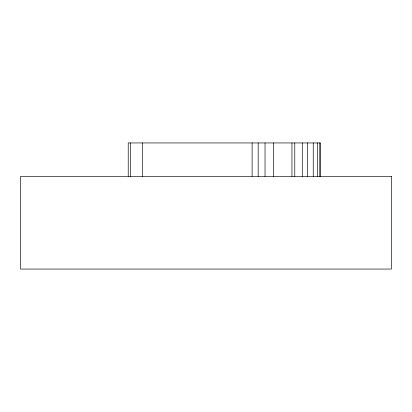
<?xml version="1.0" encoding="UTF-8"?>
<svg xmlns="http://www.w3.org/2000/svg" width="412" height="412" viewBox="0 0 412 412"><rect width="100%" height="100%" fill="white"/><g stroke="black" fill="none" stroke-linecap="round" stroke-linejoin="round"><path stroke-width="0.62" d="M320.582 176.357L320.582 142.943L128.23 142.943L128.23 176.357M319.769 142.943L319.769 176.357M317.322 142.943L317.322 176.357M313.244 142.943L313.244 176.357M307.537 142.943L307.537 176.357M302.284 142.943L302.284 176.357M294.781 142.943L294.781 176.357M291.964 142.943L291.964 176.357M273.666 142.943L273.666 176.357M265.034 142.943L265.034 176.357M258.185 142.943L258.185 176.357M252.108 142.943L252.108 176.357M142.305 142.943L142.305 176.357M130.578 142.943L130.578 176.357M391.4 176.357L20.6 176.357L20.6 269.057L391.4 269.057L391.4 176.357"/></g></svg>
